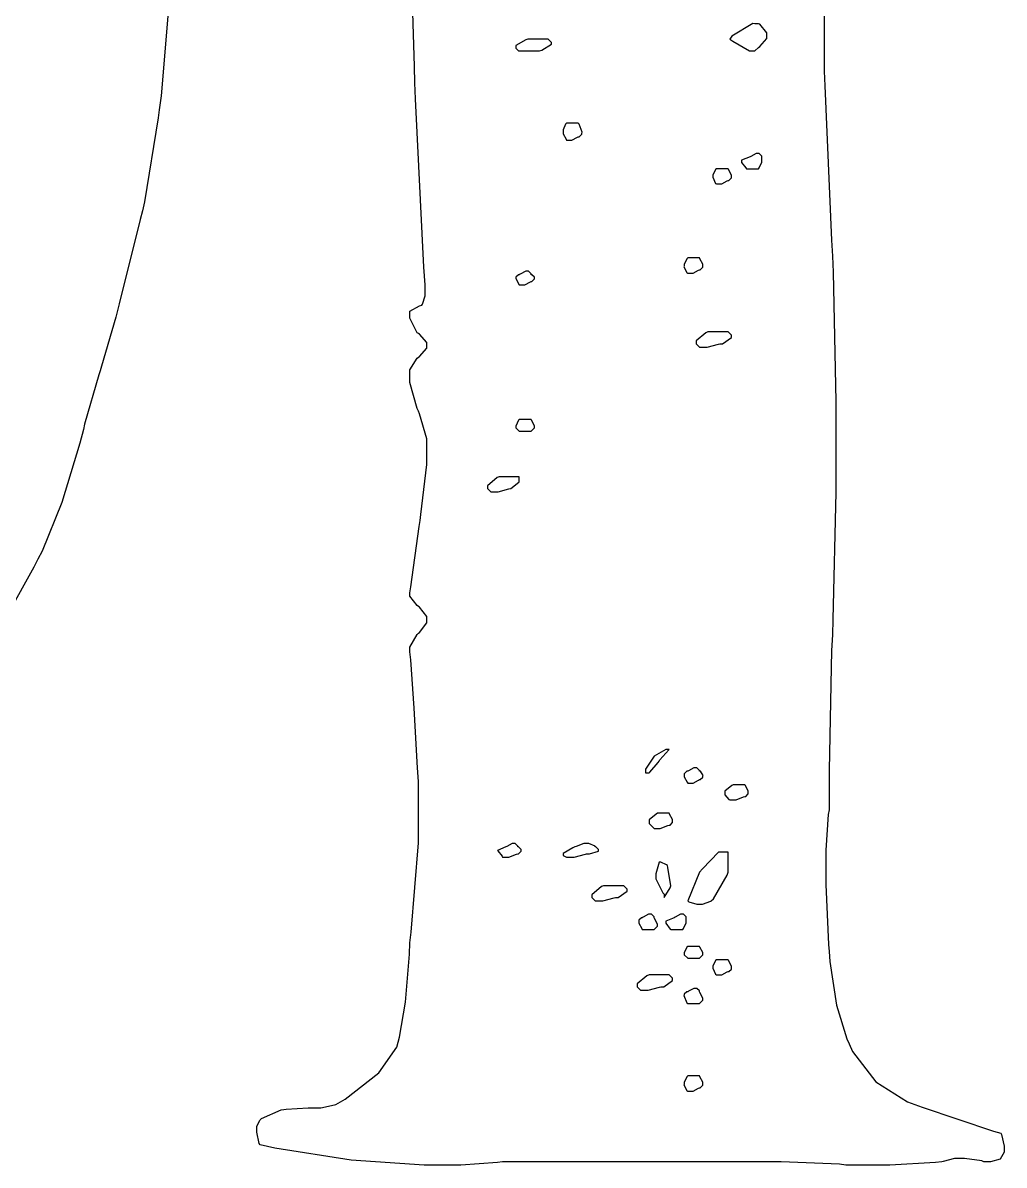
# Model space of a CAD drawing. Extents: x 55 to 302, y 40 to 307.
# Drawn here: x 137.55 to 158.12, y 89.5 to 113.44 of the extents above; entities that cross this region are included whole.
import ezdxf

# ---------------------------------------------------------------- set-up
doc = ezdxf.new("R2010")
doc.units = 0
doc.header["$MEASUREMENT"] = 0

msp = doc.modelspace()

# ---------------------------------------------------------------- linework, layer by layer
at = {"color": 32}
for points in [[(154.34, 115.747), (154.34, 112.43), (154.357, 112.121), (154.499, 108.886), (154.517, 108.549), (154.533, 108.215), (154.587, 105.503), (154.587, 104.599), (154.587, 103.602), (154.525, 100.939), (154.517, 100.612), (154.499, 100.287), (154.446, 97.7801), (154.446, 96.9437), (154.428, 96.847), (154.376, 96.0988), (154.376, 95.8494), (154.376, 95.3823), (154.437, 94.1215), (154.446, 93.9793), (154.463, 93.7687), (154.603, 92.8522), (154.816, 92.1452), (154.869, 92.039), (154.94, 91.8806), (155.425, 91.2467), (156.086, 90.8237), (156.245, 90.7701), (156.395, 90.7175), (157.894, 90.2148), (158.044, 90.1707), (158.061, 90.1442), (158.115, 89.9005), (158.115, 89.8179), (158.115, 89.771), (158.031, 89.6278), (157.828, 89.5696), (157.762, 89.5696), (157.692, 89.5696), (157.648, 89.5876), (157.284, 89.6415), (157.163, 89.6415), (157.074, 89.6415), (156.836, 89.5794), (156.81, 89.5696), (156.677, 89.5533), (155.718, 89.4994), (155.399, 89.4994), (154.799, 89.4994), (154.667, 89.5174), (153.443, 89.5696), (153.035, 89.5696), (147.602, 89.5696), (147.496, 89.5533), (146.728, 89.4994), (146.473, 89.4994), (145.962, 89.4994), (144.431, 89.6056), (142.831, 89.8521), (142.522, 89.9223), (142.504, 89.9502), (142.452, 90.194), (142.452, 90.2751), (142.452, 90.3192), (142.513, 90.4353), (142.522, 90.4515), (142.548, 90.4794), (142.962, 90.6558), (143.015, 90.6639), (143.068, 90.6734), (143.531, 90.6999), (143.687, 90.6999), (143.792, 90.6999), (144.082, 90.7616), (144.11, 90.7701), (144.303, 90.8858), (145.012, 91.4368), (145.387, 91.9702), (145.415, 92.075), (145.441, 92.1812), (145.565, 92.9171), (145.652, 93.919), (145.661, 94.1557), (145.688, 94.386), (145.838, 96.2519), (145.838, 96.8735), (145.838, 97.5431), (145.82, 97.8256), (145.749, 99.0741), (145.679, 100.093), (145.661, 100.259), (145.661, 100.357), (145.812, 100.622), (145.838, 100.648), (145.864, 100.666), (146.014, 100.864), (146.014, 100.93), (146.014, 101.001), (145.864, 101.195), (145.838, 101.211), (145.812, 101.229), (145.661, 101.428), (145.661, 101.494), (145.679, 101.618), (145.856, 102.888), (145.874, 103.011), (145.89, 103.135), (146.014, 104.181), (146.014, 104.528), (146.014, 104.723), (145.864, 105.243), (145.838, 105.304), (145.812, 105.358), (145.661, 105.9), (145.661, 106.08), (145.661, 106.168), (145.812, 106.416), (145.838, 106.433), (145.864, 106.451), (146.014, 106.623), (146.014, 106.679), (146.014, 106.741), (145.864, 106.919), (145.838, 106.928), (145.812, 106.945), (145.661, 107.25), (145.661, 107.351), (145.661, 107.395), (145.865, 107.51), (145.91, 107.527), (145.926, 107.545), (145.98, 107.717), (145.98, 107.774), (145.98, 107.95), (145.952, 108.321), (145.776, 111.849), (145.767, 112.183), (145.758, 112.528), (145.644, 116.136)], [(140.652, 114.344), (140.45, 111.911), (140.406, 111.618), (140.388, 111.452), (140.097, 109.688), (140.053, 109.502), (140.009, 109.317), (139.568, 107.553), (139.524, 107.385), (139.496, 107.271), (139.197, 106.248), (139.171, 106.15), (139.143, 106.062), (138.844, 105.031), (138.818, 104.915), (138.746, 104.635), (138.368, 103.386), (137.954, 102.368), (137.866, 102.199), (137.778, 102.033), (136.745, 100.181)]]:
    msp.add_lwpolyline(points, dxfattribs=at)
for points in [[(152.364, 113.101), (152.426, 113.057), (152.776, 112.853), (152.893, 112.853), (152.965, 112.925), (152.991, 112.943), (153.142, 113.115), (153.142, 113.171), (153.142, 113.234), (152.991, 113.41), (152.965, 113.418), (152.893, 113.418), (152.849, 113.428), (152.408, 113.163), (152.364, 113.101)], [(147.954, 112.853), (148.379, 112.853), (148.423, 112.871), (148.626, 112.991), (148.626, 113.029), (148.555, 113.101), (148.131, 113.101), (148.087, 113.083), (147.884, 112.965), (147.884, 112.925), (147.884, 112.907), (147.937, 112.853), (147.954, 112.853)], [(149.189, 111.337), (148.942, 111.337), (148.924, 111.319), (148.872, 111.201), (148.872, 111.161), (148.872, 111.117), (148.933, 111.002), (148.942, 110.985), (149.013, 110.985), (149.057, 110.985), (149.171, 111.046), (149.189, 111.055), (149.207, 111.055), (149.261, 111.108), (149.261, 111.125), (149.269, 111.153), (149.207, 111.319), (149.189, 111.337)], [(152.717, 110.383), (152.965, 110.383), (152.981, 110.401), (153.035, 110.521), (153.035, 110.56), (153.035, 110.632), (153.035, 110.649), (152.981, 110.702), (152.965, 110.702), (152.921, 110.702), (152.805, 110.641), (152.789, 110.632), (152.612, 110.56), (152.612, 110.516), (152.699, 110.401), (152.717, 110.383)], [(152.083, 110.067), (152.153, 110.067), (152.198, 110.067), (152.312, 110.129), (152.33, 110.137), (152.346, 110.137), (152.4, 110.191), (152.4, 110.207), (152.4, 110.251), (152.338, 110.367), (152.33, 110.383), (152.083, 110.383), (152.065, 110.367), (152.011, 110.247), (152.011, 110.207), (152.011, 110.207), (152.065, 110.076), (152.083, 110.067)], [(151.482, 108.197), (151.554, 108.197), (151.598, 108.197), (151.712, 108.259), (151.73, 108.267), (151.747, 108.267), (151.801, 108.321), (151.801, 108.339), (151.801, 108.383), (151.739, 108.497), (151.73, 108.515), (151.482, 108.515), (151.464, 108.497), (151.412, 108.379), (151.412, 108.339), (151.402, 108.33), (151.464, 108.206), (151.482, 108.197)], [(147.954, 107.95), (148.026, 107.95), (148.07, 107.95), (148.185, 108.012), (148.203, 108.02), (148.219, 108.02), (148.273, 108.074), (148.273, 108.09), (148.273, 108.108), (148.219, 108.162), (148.203, 108.162), (148.203, 108.18), (148.149, 108.233), (148.131, 108.233), (148.087, 108.233), (147.972, 108.172), (147.954, 108.162), (147.937, 108.162), (147.884, 108.108), (147.884, 108.09), (147.884, 108.09), (147.945, 107.96), (147.954, 107.95)], [(151.73, 106.645), (151.801, 106.645), (151.889, 106.645), (152.126, 106.707), (152.153, 106.715), (152.214, 106.715), (152.4, 106.848), (152.4, 106.892), (152.33, 106.962), (151.907, 106.962), (151.863, 106.945), (151.658, 106.773), (151.658, 106.715), (151.73, 106.645)], [(147.954, 104.881), (148.203, 104.881), (148.273, 104.951), (148.273, 104.995), (148.211, 105.111), (148.203, 105.128), (147.954, 105.128), (147.937, 105.111), (147.884, 104.991), (147.884, 104.951), (147.954, 104.881)], [(147.355, 103.61), (147.425, 103.61), (147.513, 103.61), (147.734, 103.673), (147.778, 103.681), (147.804, 103.699), (147.954, 103.819), (147.954, 103.857), (147.954, 103.929), (147.531, 103.929), (147.487, 103.911), (147.285, 103.739), (147.285, 103.681), (147.355, 103.61)], [(150.777, 98.0722), (150.75, 98.0281), (150.6, 97.7967), (150.6, 97.7194), (150.672, 97.7194), (150.688, 97.7374), (150.865, 97.9399), (150.883, 97.966), (150.899, 97.9936), (151.085, 98.2045), (151.095, 98.2126), (151.025, 98.2126), (150.777, 98.0722)], [(151.73, 97.7554), (151.73, 97.7731), (151.676, 97.8256), (151.658, 97.8256), (151.614, 97.8256), (151.5, 97.765), (151.482, 97.7554), (151.464, 97.7554), (151.412, 97.7015), (151.412, 97.6835), (151.412, 97.6394), (151.473, 97.5251), (151.482, 97.5071), (151.554, 97.5071), (151.598, 97.5071), (151.712, 97.5706), (151.73, 97.579), (151.747, 97.579), (151.801, 97.6327), (151.801, 97.6492), (151.807, 97.6644), (151.749, 97.7554), (151.73, 97.7554)], [(152.364, 97.1543), (152.436, 97.1543), (152.496, 97.1543), (152.655, 97.2178), (152.683, 97.2263), (152.699, 97.2263), (152.753, 97.2799), (152.753, 97.2965), (152.753, 97.3406), (152.691, 97.4563), (152.683, 97.4729), (152.436, 97.4729), (152.408, 97.4563), (152.26, 97.3363), (152.26, 97.2965), (152.26, 97.2619), (152.346, 97.1642), (152.364, 97.1543)], [(150.777, 96.5549), (150.848, 96.5549), (150.909, 96.5549), (151.068, 96.617), (151.095, 96.6251), (151.112, 96.6251), (151.165, 96.6791), (151.165, 96.6971), (151.165, 96.7412), (151.103, 96.8555), (151.095, 96.8735), (150.848, 96.8735), (150.821, 96.8555), (150.672, 96.737), (150.672, 96.6971), (150.672, 96.6625), (150.759, 96.5729), (150.777, 96.5549)], [(147.602, 95.9556), (147.673, 95.9556), (147.734, 95.9556), (147.893, 96.0176), (147.92, 96.0258), (147.937, 96.0258), (147.99, 96.0797), (147.99, 96.096), (147.99, 96.114), (147.937, 96.1679), (147.92, 96.1679), (147.92, 96.1856), (147.866, 96.2381), (147.85, 96.2381), (147.806, 96.2381), (147.69, 96.1775), (147.673, 96.1679), (147.497, 96.096), (147.505, 96.0878), (147.592, 95.9735), (147.602, 95.9556)], [(148.942, 95.9556), (149.013, 95.9556), (149.101, 95.9556), (149.339, 96.0176), (149.365, 96.0258), (149.427, 96.0258), (149.614, 96.0797), (149.614, 96.096), (149.614, 96.114), (149.56, 96.1679), (149.542, 96.1679), (149.542, 96.1856), (149.41, 96.2381), (149.365, 96.2381), (149.304, 96.2381), (149.145, 96.1775), (149.119, 96.1679), (149.075, 96.1499), (148.872, 96.0314), (148.872, 95.9915), (148.942, 95.9556)], [(151.482, 95.0376), (151.509, 95.0214), (151.674, 94.9674), (151.73, 94.9674), (151.791, 94.9674), (151.967, 95.0295), (151.977, 95.0376), (152.021, 95.0817), (152.312, 95.5767), (152.33, 95.6388), (152.33, 96.0617), (152.26, 96.0617), (152.127, 96.0617), (151.791, 95.709), (151.73, 95.6388), (151.482, 95.0376)], [(151.129, 95.3562), (151.129, 95.3562), (151.068, 95.7351), (151.059, 95.7792), (151.041, 95.7972), (150.922, 95.8494), (150.883, 95.8494), (150.813, 95.6028), (150.813, 95.498), (150.961, 95.2073), (150.989, 95.1798), (150.989, 95.1096), (150.989, 95.1096), (151.112, 95.3121), (151.129, 95.3562)], [(149.542, 95.0376), (149.614, 95.0376), (149.702, 95.0376), (149.939, 95.1011), (149.967, 95.1096), (150.027, 95.1096), (150.213, 95.2419), (150.213, 95.286), (150.143, 95.3562), (149.718, 95.3562), (149.674, 95.3396), (149.472, 95.1674), (149.472, 95.1096), (149.542, 95.0376)], [(150.777, 94.6849), (150.777, 94.7028), (150.723, 94.7568), (150.706, 94.7568), (150.662, 94.7568), (150.547, 94.6947), (150.53, 94.6849), (150.512, 94.6849), (150.46, 94.6326), (150.46, 94.6146), (150.46, 94.5706), (150.52, 94.4563), (150.53, 94.4383), (150.777, 94.4383), (150.848, 94.5085), (150.848, 94.5526), (150.785, 94.6686), (150.777, 94.6849)], [(151.129, 94.4383), (151.378, 94.4383), (151.394, 94.4563), (151.448, 94.5762), (151.448, 94.6146), (151.448, 94.6849), (151.448, 94.7028), (151.394, 94.7568), (151.378, 94.7568), (151.334, 94.7568), (151.217, 94.6947), (151.201, 94.6849), (151.025, 94.6146), (151.025, 94.5706), (151.112, 94.4481), (151.129, 94.4383)], [(151.482, 93.8389), (151.73, 93.8389), (151.801, 93.9091), (151.801, 93.9532), (151.739, 94.0689), (151.73, 94.0855), (151.482, 94.0855), (151.464, 94.0689), (151.412, 93.9493), (151.412, 93.9091), (151.482, 93.8389)], [(152.083, 93.4861), (152.153, 93.4861), (152.198, 93.4861), (152.312, 93.5482), (152.33, 93.5563), (152.346, 93.5563), (152.4, 93.6103), (152.4, 93.6265), (152.4, 93.6706), (152.338, 93.7867), (152.33, 93.8029), (152.083, 93.8029), (152.065, 93.7867), (152.011, 93.6667), (152.011, 93.6265), (152.011, 93.6265), (152.065, 93.5041), (152.083, 93.4861)], [(150.496, 93.1693), (150.566, 93.1693), (150.654, 93.1693), (150.891, 93.2311), (150.919, 93.2395), (150.979, 93.2395), (151.165, 93.3718), (151.165, 93.4159), (151.095, 93.4861), (150.672, 93.4861), (150.628, 93.4695), (150.424, 93.2974), (150.424, 93.2395), (150.496, 93.1693)], [(151.482, 92.8867), (151.73, 92.8867), (151.801, 92.9569), (151.801, 93.001), (151.739, 93.1168), (151.73, 93.1333), (151.73, 93.1513), (151.676, 93.2035), (151.658, 93.2035), (151.614, 93.2035), (151.5, 93.1429), (151.482, 93.1333), (151.464, 93.1333), (151.412, 93.0811), (151.412, 93.0631), (151.402, 93.0547), (151.464, 92.9047), (151.482, 92.8867)], [(151.482, 91.0526), (151.554, 91.0526), (151.598, 91.0526), (151.712, 91.1144), (151.73, 91.1229), (151.747, 91.1229), (151.801, 91.1765), (151.801, 91.1931), (151.801, 91.2372), (151.739, 91.3529), (151.73, 91.3694), (151.482, 91.3694), (151.464, 91.3529), (151.412, 91.2329), (151.412, 91.1931), (151.402, 91.1849), (151.464, 91.0622), (151.482, 91.0526)]]:
    msp.add_lwpolyline(points, close=True, dxfattribs=at)

doc.saveas('drawing.dxf')
